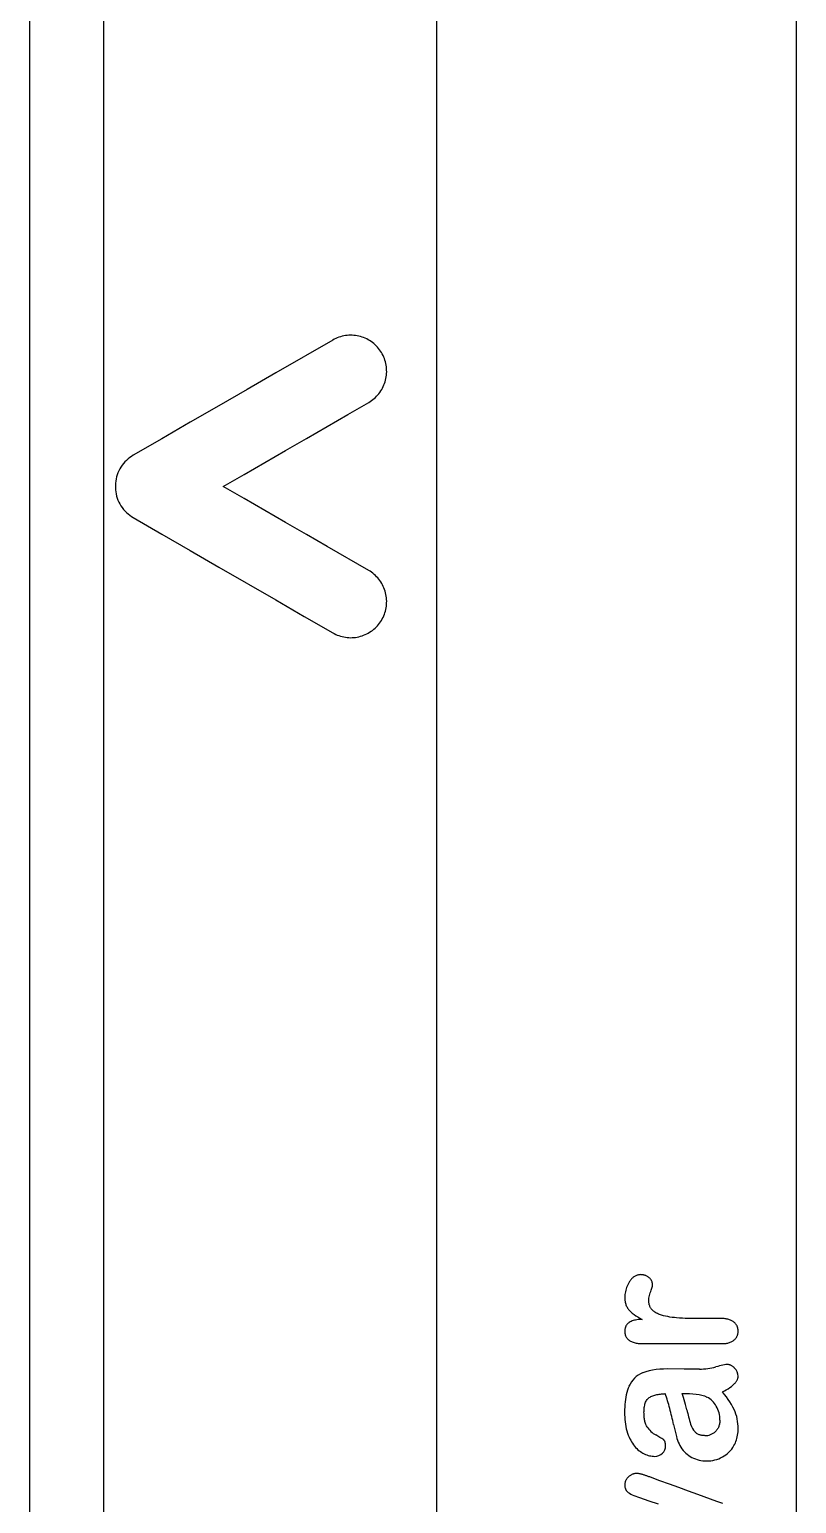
# Model space of a CAD drawing. Extents: x 0 to 290, y 0 to 931.
# Drawn here: x 249.8 to 277.5, y 776 to 829.2 of the extents above; entities that cross this region are included whole.
import ezdxf

# ---------------------------------------------------------------- set-up
doc = ezdxf.new("R2010")
doc.units = 0
doc.layers.add('-15N-THT. THIẾT BỊ ĐÓNG MỞ', color=40, linetype='CONTINUOUS')

# ---------------------------------------------------------------- blocks, each defined once
blk = doc.blocks.new('06 - N - SC VSD ATV630D55~D90N4')
at = {"layer": '-15N-THT. THIẾT BỊ ĐÓNG MỞ'}
for p, q in [((132.5, -272.3), (132.5, 429.985)), ((119.51, 303.694), (119.51, 423.676)), ((104.8, 419.82), (104.8, 307.42)), ((107.468, 419.837), (107.468, 307.437)), ((115.75, 352.303), (113.693, 351.115)), ((115.803, 352.332), (115.75, 352.303)), ((115.75, 352.303), (115.75, 352.303)), ((115.858, 352.359), (115.803, 352.332)), ((115.914, 352.383), (115.858, 352.359)), ((115.971, 352.404), (115.914, 352.383)), ((116.029, 352.423), (115.971, 352.404)), ((116.088, 352.439), (116.029, 352.423)), ((116.148, 352.452), (116.088, 352.439)), ((116.208, 352.462), (116.148, 352.452)), ((116.268, 352.47), (116.208, 352.462)), ((116.329, 352.475), (116.268, 352.47)), ((116.39, 352.477), (116.329, 352.475)), ((116.451, 352.476), (116.39, 352.477)), ((116.512, 352.472), (116.451, 352.476)), ((116.572, 352.465), (116.512, 352.472)), ((116.632, 352.456), (116.572, 352.465)), ((116.692, 352.443), (116.632, 352.456)), ((116.751, 352.428), (116.692, 352.443)), ((116.809, 352.41), (116.751, 352.428)), ((116.867, 352.39), (116.809, 352.41)), ((116.923, 352.367), (116.867, 352.39)), ((116.978, 352.341), (116.923, 352.367)), ((117.032, 352.312), (116.978, 352.341)), ((117.085, 352.282), (117.032, 352.312)), ((117.136, 352.248), (117.085, 352.282)), ((117.185, 352.213), (117.136, 352.248)), ((117.233, 352.175), (117.185, 352.213)), ((117.279, 352.135), (117.233, 352.175)), ((117.323, 352.093), (117.279, 352.135)), ((117.365, 352.048), (117.323, 352.093)), ((117.405, 352.002), (117.365, 352.048)), ((117.442, 351.954), (117.405, 352.002)), ((117.477, 351.904), (117.442, 351.954)), ((117.51, 351.853), (117.477, 351.904)), ((117.541, 351.8), (117.51, 351.853)), ((117.569, 351.746), (117.541, 351.8)), ((117.594, 351.691), (117.569, 351.746)), ((117.617, 351.634), (117.594, 351.691)), ((117.637, 351.577), (117.617, 351.634)), ((113.693, 351.115), (112.664, 350.521)), ((117.654, 351.518), (117.637, 351.577)), ((117.669, 351.459), (117.654, 351.518)), ((117.681, 351.399), (117.669, 351.459)), ((117.69, 351.339), (117.681, 351.399)), ((117.696, 351.278), (117.69, 351.339)), ((117.692, 351.035), (117.697, 351.096)), ((117.699, 351.218), (117.696, 351.278)), ((117.697, 351.096), (117.7, 351.157)), ((117.7, 351.157), (117.699, 351.218)), ((117.52, 350.518), (117.55, 350.572)), ((117.55, 350.572), (117.577, 350.626)), ((117.577, 350.626), (117.602, 350.682)), ((117.602, 350.682), (117.624, 350.739)), ((117.624, 350.739), (117.643, 350.797)), ((117.643, 350.797), (117.659, 350.855)), ((117.659, 350.855), (117.673, 350.915)), ((117.673, 350.915), (117.684, 350.975)), ((117.684, 350.975), (117.692, 351.035)), ((112.664, 350.521), (111.636, 349.927)), ((116.3, 349.618), (117.05, 350.051)), ((117.05, 350.051), (117.102, 350.083)), ((117.05, 350.051), (117.05, 350.051)), ((117.102, 350.083), (117.153, 350.117)), ((117.153, 350.117), (117.201, 350.153)), ((117.201, 350.153), (117.248, 350.192)), ((117.248, 350.192), (117.294, 350.233)), ((117.294, 350.233), (117.337, 350.276)), ((117.337, 350.276), (117.378, 350.321)), ((117.378, 350.321), (117.417, 350.368)), ((117.417, 350.368), (117.454, 350.416)), ((117.454, 350.416), (117.488, 350.466)), ((117.488, 350.466), (117.52, 350.518)), ((111.636, 349.927), (110.607, 349.334)), ((115.55, 349.185), (116.3, 349.618)), ((110.607, 349.334), (109.579, 348.74)), ((114.8, 348.752), (115.55, 349.185)), ((109.579, 348.74), (108.55, 348.146)), ((114.05, 348.319), (114.8, 348.752)), ((108.247, 347.904), (108.196, 347.846)), ((108.301, 347.96), (108.247, 347.904)), ((108.359, 348.012), (108.301, 347.96)), ((108.42, 348.06), (108.359, 348.012)), ((108.484, 348.105), (108.42, 348.06)), ((108.55, 348.146), (108.484, 348.105)), ((108.55, 348.146), (108.55, 348.146)), ((112.55, 347.453), (113.3, 347.886)), ((113.3, 347.886), (114.05, 348.319)), ((107.947, 347.366), (107.929, 347.29)), ((107.97, 347.44), (107.947, 347.366)), ((107.997, 347.513), (107.97, 347.44)), ((108.029, 347.584), (107.997, 347.513)), ((108.064, 347.653), (108.029, 347.584)), ((108.104, 347.72), (108.064, 347.653)), ((108.148, 347.784), (108.104, 347.72)), ((108.196, 347.846), (108.148, 347.784)), ((111.8, 347.02), (112.55, 347.453)), ((107.905, 347.137), (107.901, 347.059)), ((107.901, 347.059), (107.901, 346.981)), ((107.901, 346.981), (107.905, 346.903)), ((107.915, 347.214), (107.905, 347.137)), ((107.905, 346.903), (107.915, 346.826)), ((107.929, 347.29), (107.915, 347.214)), ((107.915, 346.826), (107.929, 346.75)), ((112.55, 346.587), (111.8, 347.02)), ((111.8, 347.02), (111.8, 347.02)), ((107.929, 346.75), (107.947, 346.674)), ((107.947, 346.674), (107.97, 346.6)), ((107.97, 346.6), (107.997, 346.527)), ((107.997, 346.527), (108.029, 346.456)), ((108.029, 346.456), (108.064, 346.387)), ((108.064, 346.387), (108.104, 346.32)), ((108.104, 346.32), (108.148, 346.256)), ((113.3, 346.154), (112.55, 346.587)), ((108.148, 346.256), (108.196, 346.194)), ((108.196, 346.194), (108.247, 346.136)), ((108.247, 346.136), (108.301, 346.08)), ((108.301, 346.08), (108.359, 346.028)), ((108.359, 346.028), (108.42, 345.98)), ((108.42, 345.98), (108.484, 345.935)), ((108.484, 345.935), (108.55, 345.894)), ((108.55, 345.894), (109.579, 345.3)), ((108.55, 345.894), (108.55, 345.894)), ((114.05, 345.721), (113.3, 346.154)), ((109.579, 345.3), (110.607, 344.706)), ((114.8, 345.288), (114.05, 345.721)), ((115.55, 344.855), (114.8, 345.288)), ((110.607, 344.706), (111.636, 344.113)), ((117.05, 343.989), (115.55, 344.855)), ((111.636, 344.113), (113.693, 342.925)), ((117.102, 343.957), (117.05, 343.989)), ((117.05, 343.989), (117.05, 343.989)), ((117.153, 343.923), (117.102, 343.957)), ((117.201, 343.887), (117.153, 343.923)), ((117.248, 343.848), (117.201, 343.887)), ((117.294, 343.807), (117.248, 343.848)), ((117.337, 343.764), (117.294, 343.807)), ((117.378, 343.719), (117.337, 343.764)), ((117.417, 343.672), (117.378, 343.719)), ((117.454, 343.624), (117.417, 343.672)), ((117.488, 343.574), (117.454, 343.624)), ((117.52, 343.522), (117.488, 343.574)), ((117.55, 343.468), (117.52, 343.522)), ((117.577, 343.414), (117.55, 343.468)), ((117.602, 343.358), (117.577, 343.414)), ((117.624, 343.301), (117.602, 343.358)), ((117.643, 343.243), (117.624, 343.301)), ((117.659, 343.185), (117.643, 343.243)), ((117.673, 343.125), (117.659, 343.185)), ((117.684, 343.065), (117.673, 343.125)), ((113.693, 342.925), (114.721, 342.331)), ((117.654, 342.522), (117.669, 342.581)), ((117.669, 342.581), (117.681, 342.641)), ((117.681, 342.641), (117.69, 342.701)), ((117.692, 343.005), (117.684, 343.065)), ((117.69, 342.701), (117.696, 342.762)), ((117.697, 342.944), (117.692, 343.005)), ((117.696, 342.762), (117.699, 342.822)), ((117.7, 342.883), (117.697, 342.944)), ((117.699, 342.822), (117.7, 342.883)), ((114.721, 342.331), (115.75, 341.737)), ((117.365, 341.992), (117.405, 342.038)), ((117.405, 342.038), (117.442, 342.086)), ((117.442, 342.086), (117.477, 342.136)), ((117.477, 342.136), (117.51, 342.187)), ((117.51, 342.187), (117.541, 342.24)), ((117.541, 342.24), (117.569, 342.294)), ((117.569, 342.294), (117.594, 342.349)), ((117.594, 342.349), (117.617, 342.406)), ((117.617, 342.406), (117.637, 342.463)), ((117.637, 342.463), (117.654, 342.522)), ((115.75, 341.737), (115.803, 341.708)), ((115.75, 341.737), (115.75, 341.737)), ((115.803, 341.708), (115.858, 341.681)), ((115.858, 341.681), (115.914, 341.657)), ((115.914, 341.657), (115.971, 341.636)), ((115.971, 341.636), (116.029, 341.617)), ((116.029, 341.617), (116.088, 341.601)), ((116.088, 341.601), (116.148, 341.588)), ((116.148, 341.588), (116.208, 341.578)), ((116.208, 341.578), (116.268, 341.57)), ((116.268, 341.57), (116.329, 341.565)), ((116.329, 341.565), (116.39, 341.563)), ((116.39, 341.563), (116.451, 341.564)), ((116.451, 341.564), (116.512, 341.568)), ((116.512, 341.568), (116.572, 341.575)), ((116.572, 341.575), (116.632, 341.584)), ((116.632, 341.584), (116.692, 341.597)), ((116.692, 341.597), (116.751, 341.612)), ((116.751, 341.612), (116.809, 341.63)), ((116.809, 341.63), (116.867, 341.65)), ((116.867, 341.65), (116.923, 341.673)), ((116.923, 341.673), (116.978, 341.699)), ((116.978, 341.699), (117.032, 341.728)), ((117.032, 341.728), (117.085, 341.758)), ((117.085, 341.758), (117.136, 341.792)), ((117.136, 341.792), (117.185, 341.827)), ((117.185, 341.827), (117.233, 341.865)), ((117.233, 341.865), (117.279, 341.905)), ((117.279, 341.905), (117.323, 341.947)), ((117.323, 341.947), (117.365, 341.992)), ((126.365, 318.113), (126.347, 318.063)), ((126.384, 318.162), (126.365, 318.113)), ((126.407, 318.211), (126.384, 318.162)), ((126.431, 318.259), (126.407, 318.211)), ((126.458, 318.307), (126.431, 318.259)), ((126.473, 318.332), (126.458, 318.307)), ((126.458, 318.307), (126.458, 318.307)), ((126.49, 318.357), (126.473, 318.332)), ((126.507, 318.381), (126.49, 318.357)), ((126.525, 318.403), (126.507, 318.381)), ((126.543, 318.425), (126.525, 318.403)), ((126.563, 318.445), (126.543, 318.425)), ((126.583, 318.464), (126.563, 318.445)), ((126.604, 318.482), (126.583, 318.464)), ((126.626, 318.498), (126.604, 318.482)), ((126.648, 318.513), (126.626, 318.498)), ((126.671, 318.526), (126.648, 318.513)), ((126.695, 318.538), (126.671, 318.526)), ((126.719, 318.549), (126.695, 318.538)), ((126.744, 318.557), (126.719, 318.549)), ((126.77, 318.564), (126.744, 318.557)), ((126.796, 318.57), (126.77, 318.564)), ((126.823, 318.574), (126.796, 318.57)), ((126.849, 318.576), (126.823, 318.574)), ((126.877, 318.577), (126.849, 318.576)), ((126.9, 318.576), (126.877, 318.577)), ((126.877, 318.577), (126.877, 318.577)), ((126.924, 318.575), (126.9, 318.576)), ((126.946, 318.572), (126.924, 318.575)), ((126.969, 318.569), (126.946, 318.572)), ((126.991, 318.564), (126.969, 318.569)), ((127.013, 318.558), (126.991, 318.564)), ((127.034, 318.552), (127.013, 318.558)), ((127.055, 318.544), (127.034, 318.552)), ((127.075, 318.535), (127.055, 318.544)), ((127.094, 318.525), (127.075, 318.535)), ((127.113, 318.514), (127.094, 318.525)), ((127.131, 318.502), (127.113, 318.514)), ((127.149, 318.489), (127.131, 318.502)), ((127.166, 318.475), (127.149, 318.489)), ((127.183, 318.46), (127.166, 318.475)), ((127.197, 318.446), (127.183, 318.46)), ((127.183, 318.46), (127.183, 318.46)), ((127.211, 318.432), (127.197, 318.446)), ((127.224, 318.417), (127.211, 318.432)), ((127.236, 318.402), (127.224, 318.417)), ((127.247, 318.386), (127.236, 318.402)), ((127.257, 318.37), (127.247, 318.386)), ((127.266, 318.354), (127.257, 318.37)), ((127.262, 318.053), (127.274, 318.092)), ((127.274, 318.337), (127.266, 318.354)), ((127.281, 318.32), (127.274, 318.337)), ((127.274, 318.092), (127.284, 318.128)), ((127.287, 318.303), (127.281, 318.32)), ((127.284, 318.128), (127.293, 318.162)), ((127.292, 318.286), (127.287, 318.303)), ((127.296, 318.268), (127.292, 318.286)), ((127.293, 318.162), (127.299, 318.192)), ((127.299, 318.25), (127.296, 318.268)), ((127.3, 318.233), (127.299, 318.25)), ((127.299, 318.192), (127.301, 318.215)), ((127.301, 318.215), (127.3, 318.233)), ((127.301, 318.215), (127.301, 318.215)), ((126.299, 317.805), (126.298, 317.753)), ((126.298, 317.753), (126.298, 317.718)), ((126.298, 317.753), (126.298, 317.753)), ((126.298, 317.718), (126.3, 317.683)), ((126.303, 317.858), (126.299, 317.805)), ((126.3, 317.683), (126.304, 317.648)), ((126.31, 317.909), (126.303, 317.858)), ((126.304, 317.648), (126.308, 317.615)), ((126.308, 317.615), (126.314, 317.581)), ((126.32, 317.961), (126.31, 317.909)), ((126.314, 317.581), (126.322, 317.549)), ((126.332, 318.012), (126.32, 317.961)), ((126.347, 318.063), (126.332, 318.012)), ((127.165, 317.637), (127.166, 317.682)), ((127.165, 317.612), (127.165, 317.637)), ((127.165, 317.637), (127.165, 317.637)), ((127.166, 317.588), (127.165, 317.612)), ((127.166, 317.682), (127.171, 317.729)), ((127.169, 317.563), (127.166, 317.588)), ((127.173, 317.539), (127.169, 317.563)), ((127.171, 317.729), (127.179, 317.776)), ((127.179, 317.776), (127.19, 317.825)), ((127.19, 317.825), (127.203, 317.873)), ((127.203, 317.873), (127.218, 317.923)), ((127.218, 317.923), (127.235, 317.972)), ((127.235, 317.972), (127.249, 318.013)), ((127.235, 317.972), (127.235, 317.972)), ((127.249, 318.013), (127.262, 318.053)), ((126.322, 317.549), (126.331, 317.517)), ((126.331, 317.517), (126.341, 317.486)), ((126.341, 317.486), (126.353, 317.456)), ((126.353, 317.456), (126.367, 317.427)), ((126.367, 317.427), (126.382, 317.398)), ((126.382, 317.398), (126.399, 317.371)), ((126.399, 317.371), (126.417, 317.345)), ((126.417, 317.345), (126.436, 317.32)), ((126.436, 317.32), (126.457, 317.296)), ((126.457, 317.296), (126.51, 317.243)), ((126.457, 317.296), (126.457, 317.296)), ((126.51, 317.243), (126.568, 317.192)), ((126.568, 317.192), (126.632, 317.142)), ((126.632, 317.142), (126.699, 317.095)), ((126.699, 317.095), (126.771, 317.049)), ((126.771, 317.049), (126.846, 317.005)), ((127.177, 317.516), (127.173, 317.539)), ((127.183, 317.493), (127.177, 317.516)), ((127.189, 317.47), (127.183, 317.493)), ((127.197, 317.448), (127.189, 317.47)), ((127.206, 317.426), (127.197, 317.448)), ((127.216, 317.405), (127.206, 317.426)), ((127.227, 317.385), (127.216, 317.405)), ((127.239, 317.366), (127.227, 317.385)), ((127.252, 317.347), (127.239, 317.366)), ((127.267, 317.328), (127.252, 317.347)), ((127.282, 317.311), (127.267, 317.328)), ((127.305, 317.287), (127.282, 317.311)), ((127.282, 317.311), (127.282, 317.311)), ((127.331, 317.264), (127.305, 317.287)), ((127.358, 317.243), (127.331, 317.264)), ((127.387, 317.223), (127.358, 317.243)), ((127.418, 317.204), (127.387, 317.223)), ((127.449, 317.186), (127.418, 317.204)), ((127.482, 317.17), (127.449, 317.186)), ((127.517, 317.155), (127.482, 317.17)), ((127.552, 317.141), (127.517, 317.155)), ((127.589, 317.128), (127.552, 317.141)), ((127.626, 317.116), (127.589, 317.128)), ((127.698, 317.096), (127.626, 317.116)), ((127.626, 317.116), (127.626, 317.116)), ((127.772, 317.078), (127.698, 317.096)), ((127.848, 317.062), (127.772, 317.078)), ((127.926, 317.048), (127.848, 317.062)), ((128.006, 317.036), (127.926, 317.048)), ((128.088, 317.026), (128.006, 317.036)), ((126.299, 316.571), (126.298, 316.55)), ((126.298, 316.55), (126.298, 316.528)), ((126.298, 316.528), (126.299, 316.495)), ((126.298, 316.528), (126.298, 316.528)), ((126.301, 316.592), (126.299, 316.571)), ((126.299, 316.495), (126.302, 316.463)), ((126.304, 316.612), (126.301, 316.592)), ((126.308, 316.632), (126.304, 316.612)), ((126.312, 316.652), (126.308, 316.632)), ((126.318, 316.671), (126.312, 316.652)), ((126.325, 316.69), (126.318, 316.671)), ((126.332, 316.708), (126.325, 316.69)), ((126.34, 316.726), (126.332, 316.708)), ((126.35, 316.743), (126.34, 316.726)), ((126.36, 316.759), (126.35, 316.743)), ((126.371, 316.775), (126.36, 316.759)), ((126.383, 316.79), (126.371, 316.775)), ((126.396, 316.804), (126.383, 316.79)), ((126.41, 316.817), (126.396, 316.804)), ((126.425, 316.83), (126.41, 316.817)), ((126.441, 316.842), (126.425, 316.83)), ((126.457, 316.853), (126.441, 316.842)), ((126.491, 316.872), (126.457, 316.853)), ((126.457, 316.853), (126.457, 316.853)), ((126.527, 316.889), (126.491, 316.872)), ((126.565, 316.905), (126.527, 316.889)), ((126.605, 316.918), (126.565, 316.905)), ((126.647, 316.929), (126.605, 316.918)), ((126.69, 316.939), (126.647, 316.929)), ((126.735, 316.946), (126.69, 316.939)), ((126.781, 316.953), (126.735, 316.946)), ((126.828, 316.957), (126.781, 316.953)), ((126.876, 316.961), (126.828, 316.957)), ((126.846, 317.005), (126.925, 316.963)), ((126.925, 316.963), (126.876, 316.961)), ((126.925, 316.963), (126.925, 316.963)), ((128.171, 317.018), (128.088, 317.026)), ((128.272, 317.01), (128.171, 317.018)), ((128.171, 317.018), (128.171, 317.018)), ((128.376, 317.004), (128.272, 317.01)), ((128.483, 317), (128.376, 317.004)), ((128.593, 316.997), (128.483, 317)), ((128.706, 316.994), (128.593, 316.997)), ((128.821, 316.993), (128.706, 316.994)), ((128.939, 316.993), (128.821, 316.993)), ((129.78, 316.993), (128.939, 316.993)), ((128.939, 316.993), (128.939, 316.993)), ((129.816, 316.992), (129.78, 316.993)), ((129.78, 316.993), (129.78, 316.993)), ((129.852, 316.991), (129.816, 316.992)), ((129.887, 316.989), (129.852, 316.991)), ((129.921, 316.985), (129.887, 316.989)), ((129.955, 316.981), (129.921, 316.985)), ((129.988, 316.975), (129.955, 316.981)), ((130.02, 316.968), (129.988, 316.975)), ((130.052, 316.96), (130.02, 316.968)), ((130.082, 316.95), (130.052, 316.96)), ((130.111, 316.939), (130.082, 316.95)), ((130.14, 316.927), (130.111, 316.939)), ((130.167, 316.913), (130.14, 316.927)), ((130.193, 316.898), (130.167, 316.913)), ((130.217, 316.881), (130.193, 316.898)), ((130.24, 316.863), (130.217, 316.881)), ((130.255, 316.849), (130.24, 316.863)), ((130.24, 316.863), (130.24, 316.863)), ((130.27, 316.835), (130.255, 316.849)), ((130.283, 316.821), (130.27, 316.835)), ((130.296, 316.806), (130.283, 316.821)), ((130.309, 316.791), (130.296, 316.806)), ((130.32, 316.775), (130.309, 316.791)), ((130.331, 316.759), (130.32, 316.775)), ((130.341, 316.742), (130.331, 316.759)), ((130.35, 316.725), (130.341, 316.742)), ((130.358, 316.707), (130.35, 316.725)), ((130.365, 316.689), (130.358, 316.707)), ((130.372, 316.671), (130.365, 316.689)), ((130.377, 316.653), (130.372, 316.671)), ((130.382, 316.634), (130.377, 316.653)), ((130.386, 316.614), (130.382, 316.634)), ((130.389, 316.595), (130.386, 316.614)), ((130.391, 316.575), (130.389, 316.595)), ((130.389, 316.475), (130.391, 316.495)), ((130.392, 316.555), (130.391, 316.575)), ((130.391, 316.495), (130.392, 316.515)), ((130.392, 316.535), (130.392, 316.555)), ((130.392, 316.515), (130.392, 316.535)), ((130.392, 316.535), (130.392, 316.535)), ((126.302, 316.463), (126.307, 316.432)), ((126.307, 316.432), (126.314, 316.401)), ((126.314, 316.401), (126.324, 316.372)), ((126.324, 316.372), (126.336, 316.344)), ((126.336, 316.344), (126.35, 316.318)), ((126.35, 316.318), (126.366, 316.293)), ((126.366, 316.293), (126.385, 316.269)), ((126.385, 316.269), (126.405, 316.247)), ((126.405, 316.247), (126.428, 316.226)), ((126.428, 316.226), (126.453, 316.207)), ((126.453, 316.207), (126.479, 316.19)), ((126.479, 316.19), (126.507, 316.174)), ((126.507, 316.174), (126.537, 316.16)), ((126.537, 316.16), (126.568, 316.147)), ((126.568, 316.147), (126.601, 316.135)), ((126.601, 316.135), (126.634, 316.125)), ((126.634, 316.125), (126.669, 316.117)), ((126.669, 316.117), (126.705, 316.109)), ((126.705, 316.109), (126.742, 316.103)), ((126.742, 316.103), (126.779, 316.098)), ((126.779, 316.098), (126.817, 316.094)), ((126.817, 316.094), (126.856, 316.09)), ((126.856, 316.09), (126.896, 316.088)), ((126.896, 316.088), (126.936, 316.087)), ((126.936, 316.087), (126.976, 316.087)), ((126.976, 316.087), (129.78, 316.087)), ((126.976, 316.087), (126.976, 316.087)), ((129.78, 316.087), (129.816, 316.087)), ((129.78, 316.087), (129.78, 316.087)), ((129.816, 316.087), (129.851, 316.088)), ((129.851, 316.088), (129.885, 316.091)), ((129.885, 316.091), (129.919, 316.094)), ((129.919, 316.094), (129.953, 316.098)), ((129.953, 316.098), (129.986, 316.104)), ((129.986, 316.104), (130.018, 316.11)), ((130.018, 316.11), (130.049, 316.118)), ((130.049, 316.118), (130.079, 316.127)), ((130.079, 316.127), (130.109, 316.138)), ((130.109, 316.138), (130.137, 316.15)), ((130.137, 316.15), (130.164, 316.163)), ((130.164, 316.163), (130.19, 316.178)), ((130.19, 316.178), (130.215, 316.194)), ((130.215, 316.194), (130.238, 316.212)), ((130.238, 316.212), (130.253, 316.225)), ((130.238, 316.212), (130.238, 316.212)), ((130.253, 316.225), (130.268, 316.238)), ((130.268, 316.238), (130.282, 316.252)), ((130.282, 316.252), (130.295, 316.267)), ((130.295, 316.267), (130.308, 316.282)), ((130.308, 316.282), (130.319, 316.297)), ((130.319, 316.297), (130.33, 316.313)), ((130.33, 316.313), (130.34, 316.329)), ((130.34, 316.329), (130.349, 316.346)), ((130.349, 316.346), (130.358, 316.364)), ((130.358, 316.364), (130.365, 316.381)), ((130.365, 316.381), (130.371, 316.399)), ((130.371, 316.399), (130.377, 316.418)), ((130.377, 316.418), (130.382, 316.436)), ((130.382, 316.436), (130.386, 316.456)), ((130.386, 316.456), (130.389, 316.475)), ((127.055, 315.071), (126.944, 315.03)), ((126.944, 315.03), (126.944, 315.03)), ((127.174, 315.104), (127.055, 315.071)), ((127.298, 315.13), (127.174, 315.104)), ((127.428, 315.15), (127.298, 315.13)), ((127.563, 315.163), (127.428, 315.15)), ((127.701, 315.171), (127.563, 315.163)), ((127.843, 315.174), (127.701, 315.171)), ((128.445, 315.17), (127.843, 315.174)), ((127.843, 315.174), (127.843, 315.174)), ((128.994, 315.167), (128.445, 315.17)), ((128.445, 315.17), (128.445, 315.17)), ((128.994, 315.167), (128.994, 315.167)), ((129.655, 315.268), (129.588, 315.25)), ((129.588, 315.25), (129.588, 315.25)), ((129.72, 315.285), (129.655, 315.268)), ((129.782, 315.301), (129.72, 315.285)), ((129.841, 315.314), (129.782, 315.301)), ((129.896, 315.326), (129.841, 315.314)), ((129.944, 315.333), (129.896, 315.326)), ((129.983, 315.336), (129.944, 315.333)), ((130.004, 315.336), (129.983, 315.336)), ((129.983, 315.336), (129.983, 315.336)), ((130.025, 315.334), (130.004, 315.336)), ((130.045, 315.33), (130.025, 315.334)), ((130.066, 315.326), (130.045, 315.33)), ((130.086, 315.32), (130.066, 315.326)), ((130.106, 315.313), (130.086, 315.32)), ((130.125, 315.305), (130.106, 315.313)), ((130.144, 315.296), (130.125, 315.305)), ((130.163, 315.286), (130.144, 315.296)), ((130.181, 315.274), (130.163, 315.286)), ((130.199, 315.262), (130.181, 315.274)), ((130.216, 315.248), (130.199, 315.262)), ((130.233, 315.234), (130.216, 315.248)), ((130.25, 315.219), (130.233, 315.234)), ((130.266, 315.203), (130.25, 315.219)), ((130.266, 315.203), (130.266, 315.203)), ((130.391, 314.888), (130.392, 314.908)), ((130.392, 314.908), (130.392, 314.908)), ((126.393, 314.403), (126.37, 314.325)), ((126.42, 314.478), (126.393, 314.403)), ((126.45, 314.549), (126.42, 314.478)), ((126.45, 314.549), (126.45, 314.549)), ((129.824, 314.344), (129.894, 314.382)), ((129.894, 314.382), (129.962, 314.422)), ((129.962, 314.422), (130.026, 314.462)), ((130.026, 314.462), (130.088, 314.503)), ((130.088, 314.503), (130.146, 314.545)), ((130.146, 314.545), (130.2, 314.588)), ((130.2, 314.588), (130.248, 314.633)), ((130.248, 314.633), (130.265, 314.649)), ((130.248, 314.633), (130.248, 314.633)), ((130.265, 314.649), (130.28, 314.666)), ((130.28, 314.666), (130.295, 314.683)), ((130.295, 314.683), (130.309, 314.7)), ((130.309, 314.7), (130.323, 314.718)), ((130.323, 314.718), (130.335, 314.736)), ((130.335, 314.736), (130.346, 314.754)), ((130.346, 314.754), (130.357, 314.772)), ((130.357, 314.772), (130.366, 314.791)), ((130.366, 314.791), (130.374, 314.81)), ((130.374, 314.81), (130.38, 314.829)), ((130.38, 314.829), (130.385, 314.849)), ((130.385, 314.849), (130.389, 314.869)), ((130.389, 314.869), (130.391, 314.888)), ((126.301, 313.893), (126.295, 313.8)), ((126.309, 313.984), (126.301, 313.893)), ((126.32, 314.072), (126.309, 313.984)), ((126.334, 314.159), (126.32, 314.072)), ((126.35, 314.243), (126.334, 314.159)), ((126.37, 314.325), (126.35, 314.243)), ((127.008, 313.824), (127.016, 313.864)), ((127.016, 313.864), (127.026, 313.902)), ((127.026, 313.902), (127.038, 313.939)), ((127.038, 313.939), (127.051, 313.974)), ((127.051, 313.974), (127.067, 314.008)), ((127.067, 314.008), (127.085, 314.039)), ((127.085, 314.039), (127.105, 314.067)), ((127.105, 314.067), (127.128, 314.094)), ((127.128, 314.094), (127.152, 314.117)), ((127.152, 314.117), (127.179, 314.138)), ((127.179, 314.138), (127.209, 314.157)), ((127.179, 314.138), (127.179, 314.138)), ((127.209, 314.157), (127.24, 314.174)), ((127.24, 314.174), (127.273, 314.19)), ((127.273, 314.19), (127.307, 314.204)), ((127.307, 314.204), (127.343, 314.217)), ((127.343, 314.217), (127.381, 314.228)), ((127.381, 314.228), (127.419, 314.239)), ((127.419, 314.239), (127.459, 314.248)), ((127.459, 314.248), (127.5, 314.256)), ((127.5, 314.256), (127.542, 314.263)), ((127.542, 314.263), (127.584, 314.269)), ((127.584, 314.269), (127.628, 314.274)), ((127.628, 314.274), (127.672, 314.278)), ((127.672, 314.278), (127.717, 314.281)), ((127.717, 314.281), (127.762, 314.284)), ((127.762, 314.284), (127.762, 314.284)), ((128.367, 314.284), (128.367, 314.284)), ((128.394, 314.215), (128.367, 314.284)), ((128.367, 314.284), (128.511, 314.284)), ((128.42, 314.139), (128.394, 314.215)), ((128.446, 314.059), (128.42, 314.139)), ((128.471, 313.975), (128.446, 314.059)), ((128.495, 313.887), (128.471, 313.975)), ((128.518, 313.796), (128.495, 313.887)), ((128.511, 314.284), (128.511, 314.284)), ((128.511, 314.284), (128.635, 314.282)), ((128.635, 314.282), (128.756, 314.276)), ((128.756, 314.276), (128.873, 314.265)), ((128.873, 314.265), (128.983, 314.249)), ((128.983, 314.249), (129.086, 314.227)), ((129.086, 314.227), (129.181, 314.198)), ((129.181, 314.198), (129.264, 314.161)), ((129.264, 314.161), (129.264, 314.161)), ((129.899, 314.255), (129.824, 314.344)), ((129.824, 314.344), (129.824, 314.344)), ((129.97, 314.166), (129.899, 314.255)), ((130.036, 314.075), (129.97, 314.166)), ((130.097, 313.984), (130.036, 314.075)), ((130.154, 313.892), (130.097, 313.984)), ((130.205, 313.799), (130.154, 313.892)), ((126.291, 313.706), (126.29, 313.61)), ((126.29, 313.61), (126.291, 313.521)), ((126.29, 313.61), (126.29, 313.61)), ((126.295, 313.8), (126.291, 313.706)), ((126.291, 313.521), (126.295, 313.433)), ((126.295, 313.433), (126.301, 313.346)), ((126.301, 313.346), (126.31, 313.261)), ((126.991, 313.61), (126.992, 313.654)), ((126.992, 313.57), (126.991, 313.61)), ((126.991, 313.61), (126.991, 313.61)), ((126.992, 313.654), (126.994, 313.698)), ((126.993, 313.53), (126.992, 313.57)), ((126.995, 313.491), (126.993, 313.53)), ((126.994, 313.698), (126.997, 313.741)), ((126.998, 313.453), (126.995, 313.491)), ((126.997, 313.741), (127.002, 313.783)), ((127.001, 313.415), (126.998, 313.453)), ((127.006, 313.378), (127.001, 313.415)), ((127.002, 313.783), (127.008, 313.824)), ((127.012, 313.342), (127.006, 313.378)), ((127.018, 313.306), (127.012, 313.342)), ((127.026, 313.272), (127.018, 313.306)), ((127.921, 313.753), (127.921, 313.753)), ((128.54, 313.703), (128.518, 313.796)), ((128.54, 313.703), (128.54, 313.703)), ((129.603, 313.826), (129.603, 313.826)), ((129.732, 313.331), (129.731, 313.299)), ((129.732, 313.331), (129.732, 313.331)), ((130.25, 313.706), (130.205, 313.799)), ((130.25, 313.706), (130.25, 313.706)), ((126.31, 313.261), (126.321, 313.178)), ((126.321, 313.178), (126.336, 313.096)), ((126.336, 313.096), (126.353, 313.016)), ((126.353, 313.016), (126.374, 312.938)), ((126.374, 312.938), (126.397, 312.862)), ((126.397, 312.862), (126.424, 312.789)), ((126.424, 312.789), (126.454, 312.718)), ((127.035, 313.238), (127.026, 313.272)), ((127.046, 313.206), (127.035, 313.238)), ((127.057, 313.174), (127.046, 313.206)), ((127.07, 313.145), (127.057, 313.174)), ((127.084, 313.116), (127.07, 313.145)), ((127.1, 313.089), (127.084, 313.116)), ((127.1, 313.089), (127.1, 313.089)), ((127.42, 312.791), (127.42, 312.791)), ((128.061, 313.168), (128.16, 312.74)), ((128.061, 313.168), (128.061, 313.168)), ((128.673, 313.178), (128.673, 313.178)), ((128.838, 312.899), (128.838, 312.899)), ((128.856, 312.881), (128.838, 312.899)), ((128.874, 312.865), (128.856, 312.881)), ((128.893, 312.85), (128.874, 312.865)), ((128.913, 312.836), (128.893, 312.85)), ((128.934, 312.823), (128.913, 312.836)), ((128.956, 312.812), (128.934, 312.823)), ((128.979, 312.802), (128.956, 312.812)), ((129.002, 312.793), (128.979, 312.802)), ((129.027, 312.786), (129.002, 312.793)), ((129.051, 312.78), (129.027, 312.786)), ((129.077, 312.775), (129.051, 312.78)), ((129.102, 312.771), (129.077, 312.775)), ((129.129, 312.769), (129.102, 312.771)), ((129.595, 312.943), (129.574, 312.922)), ((129.574, 312.922), (129.574, 312.922)), ((129.614, 312.966), (129.595, 312.943)), ((129.632, 312.989), (129.614, 312.966)), ((129.649, 313.014), (129.632, 312.989)), ((129.664, 313.039), (129.649, 313.014)), ((129.677, 313.065), (129.664, 313.039)), ((129.689, 313.092), (129.677, 313.065)), ((129.699, 313.12), (129.689, 313.092)), ((129.708, 313.148), (129.699, 313.12)), ((129.716, 313.177), (129.708, 313.148)), ((129.722, 313.207), (129.716, 313.177)), ((129.726, 313.237), (129.722, 313.207)), ((129.729, 313.268), (129.726, 313.237)), ((129.731, 313.299), (129.729, 313.268)), ((130.362, 312.725), (130.373, 312.782)), ((130.373, 312.782), (130.381, 312.84)), ((130.381, 312.84), (130.387, 312.899)), ((130.387, 312.899), (130.391, 312.959)), ((130.391, 312.959), (130.392, 313.019)), ((130.392, 313.019), (130.392, 313.019)), ((126.454, 312.718), (126.482, 312.658)), ((126.454, 312.717), (126.454, 312.717)), ((126.482, 312.658), (126.512, 312.6)), ((126.512, 312.6), (126.544, 312.545)), ((126.544, 312.545), (126.578, 312.491)), ((126.578, 312.491), (126.613, 312.44)), ((126.613, 312.44), (126.65, 312.391)), ((126.65, 312.391), (126.69, 312.345)), ((126.69, 312.345), (126.731, 312.302)), ((126.731, 312.302), (126.774, 312.261)), ((126.774, 312.261), (126.819, 312.224)), ((127.711, 312.608), (127.703, 312.614)), ((127.703, 312.614), (127.703, 312.614)), ((127.718, 312.6), (127.711, 312.608)), ((127.725, 312.592), (127.718, 312.6)), ((127.731, 312.583), (127.725, 312.592)), ((127.737, 312.574), (127.731, 312.583)), ((127.742, 312.564), (127.737, 312.574)), ((127.746, 312.553), (127.742, 312.564)), ((127.751, 312.542), (127.746, 312.553)), ((127.754, 312.53), (127.751, 312.542)), ((127.757, 312.518), (127.754, 312.53)), ((127.76, 312.505), (127.757, 312.518)), ((127.762, 312.492), (127.76, 312.505)), ((127.764, 312.479), (127.762, 312.492)), ((127.766, 312.466), (127.764, 312.479)), ((127.767, 312.452), (127.766, 312.466)), ((127.768, 312.438), (127.767, 312.452)), ((127.769, 312.424), (127.768, 312.438)), ((127.769, 312.409), (127.769, 312.424)), ((127.769, 312.395), (127.769, 312.409)), ((127.769, 312.395), (127.769, 312.395)), ((128.16, 312.74), (128.179, 312.669)), ((128.16, 312.74), (128.16, 312.74)), ((128.179, 312.669), (128.201, 312.601)), ((128.201, 312.601), (128.227, 312.534)), ((128.227, 312.534), (128.256, 312.47)), ((128.256, 312.47), (128.288, 312.408)), ((128.288, 312.408), (128.324, 312.348)), ((128.324, 312.348), (128.363, 312.291)), ((128.363, 312.291), (128.405, 312.237)), ((129.155, 312.767), (129.129, 312.769)), ((129.182, 312.767), (129.155, 312.767)), ((129.182, 312.767), (129.182, 312.767)), ((130.24, 312.406), (130.266, 312.455)), ((130.24, 312.406), (130.24, 312.406)), ((130.266, 312.455), (130.291, 312.507)), ((130.291, 312.507), (130.313, 312.559)), ((130.313, 312.559), (130.332, 312.613)), ((130.332, 312.613), (130.348, 312.668)), ((130.348, 312.668), (130.362, 312.725)), ((126.819, 312.224), (126.866, 312.19)), ((126.866, 312.19), (126.91, 312.161)), ((126.866, 312.19), (126.866, 312.19)), ((126.91, 312.161), (126.955, 312.135)), ((126.955, 312.135), (127, 312.112)), ((127, 312.112), (127.046, 312.091)), ((127.046, 312.091), (127.093, 312.072)), ((127.093, 312.072), (127.14, 312.056)), ((127.14, 312.056), (127.188, 312.043)), ((127.188, 312.043), (127.236, 312.033)), ((127.236, 312.033), (127.284, 312.026)), ((127.284, 312.026), (127.333, 312.021)), ((127.333, 312.021), (127.382, 312.02)), ((127.382, 312.02), (127.382, 312.02)), ((127.663, 312.129), (127.663, 312.129)), ((128.405, 312.237), (128.451, 312.186)), ((128.451, 312.186), (128.5, 312.138)), ((128.5, 312.138), (128.551, 312.093)), ((128.551, 312.093), (128.606, 312.051)), ((128.551, 312.093), (128.551, 312.093)), ((128.606, 312.051), (128.663, 312.013)), ((128.663, 312.013), (128.722, 311.98)), ((128.722, 311.98), (128.783, 311.95)), ((128.783, 311.95), (128.846, 311.925)), ((128.846, 311.925), (128.911, 311.904)), ((128.911, 311.904), (128.978, 311.887)), ((128.978, 311.887), (129.045, 311.873)), ((129.045, 311.873), (129.115, 311.864)), ((129.115, 311.864), (129.185, 311.859)), ((129.185, 311.859), (129.256, 311.857)), ((129.256, 311.857), (129.256, 311.857)), ((129.825, 311.998), (129.825, 311.998)), ((126.351, 311.184), (126.342, 311.169)), ((126.36, 311.199), (126.351, 311.184)), ((126.369, 311.213), (126.36, 311.199)), ((126.38, 311.227), (126.369, 311.213)), ((126.391, 311.241), (126.38, 311.227)), ((126.403, 311.254), (126.391, 311.241)), ((126.415, 311.266), (126.403, 311.254)), ((126.428, 311.279), (126.415, 311.266)), ((126.445, 311.294), (126.428, 311.279)), ((126.428, 311.279), (126.428, 311.279)), ((126.462, 311.308), (126.445, 311.294)), ((126.48, 311.321), (126.462, 311.308)), ((126.499, 311.334), (126.48, 311.321)), ((126.518, 311.345), (126.499, 311.334)), ((126.537, 311.356), (126.518, 311.345)), ((126.557, 311.366), (126.537, 311.356)), ((126.577, 311.374), (126.557, 311.366)), ((126.597, 311.382), (126.577, 311.374)), ((126.618, 311.388), (126.597, 311.382)), ((126.639, 311.393), (126.618, 311.388)), ((126.66, 311.397), (126.639, 311.393)), ((126.682, 311.4), (126.66, 311.397)), ((126.704, 311.402), (126.682, 311.4)), ((126.726, 311.402), (126.704, 311.402)), ((126.746, 311.402), (126.726, 311.402)), ((126.726, 311.402), (126.726, 311.402)), ((126.768, 311.4), (126.746, 311.402)), ((126.789, 311.397), (126.768, 311.4)), ((126.812, 311.393), (126.789, 311.397)), ((126.834, 311.389), (126.812, 311.393)), ((126.857, 311.384), (126.834, 311.389)), ((126.88, 311.379), (126.857, 311.384)), ((126.905, 311.373), (126.88, 311.379)), ((126.88, 311.379), (126.88, 311.379)), ((126.929, 311.367), (126.905, 311.373)), ((126.953, 311.36), (126.929, 311.367)), ((126.977, 311.353), (126.953, 311.36)), ((127.001, 311.346), (126.977, 311.353)), ((127.024, 311.338), (127.001, 311.346)), ((127.046, 311.329), (127.024, 311.338)), ((127.07, 311.32), (127.046, 311.329)), ((127.046, 311.329), (127.046, 311.329)), ((127.095, 311.311), (127.07, 311.32)), ((127.119, 311.302), (127.095, 311.311)), ((127.145, 311.294), (127.119, 311.302)), ((127.171, 311.284), (127.145, 311.294)), ((127.197, 311.275), (127.171, 311.284)), ((127.224, 311.266), (127.197, 311.275)), ((127.566, 311.142), (127.224, 311.266)), ((127.224, 311.266), (127.224, 311.266)), ((126.299, 311.022), (126.298, 311.005)), ((126.298, 311.005), (126.298, 310.987)), ((126.298, 310.987), (126.298, 310.97)), ((126.298, 310.987), (126.298, 310.987)), ((126.298, 310.97), (126.299, 310.952)), ((126.301, 311.039), (126.299, 311.022)), ((126.299, 310.952), (126.3, 310.935)), ((126.3, 310.935), (126.302, 310.918)), ((126.303, 311.057), (126.301, 311.039)), ((126.302, 310.918), (126.305, 310.902)), ((126.307, 311.073), (126.303, 311.057)), ((126.305, 310.902), (126.309, 310.885)), ((126.311, 311.09), (126.307, 311.073)), ((126.309, 310.885), (126.313, 310.869)), ((126.316, 311.107), (126.311, 311.09)), ((126.313, 310.869), (126.318, 310.854)), ((126.321, 311.123), (126.316, 311.107)), ((126.318, 310.854), (126.323, 310.838)), ((126.327, 311.139), (126.321, 311.123)), ((126.323, 310.838), (126.33, 310.824)), ((126.334, 311.154), (126.327, 311.139)), ((126.33, 310.824), (126.337, 310.809)), ((126.342, 311.169), (126.334, 311.154)), ((126.337, 310.809), (126.345, 310.796)), ((126.345, 310.796), (126.353, 310.783)), ((126.353, 310.783), (126.363, 310.77)), ((126.363, 310.77), (126.373, 310.758)), ((126.373, 310.758), (126.383, 310.746)), ((126.383, 310.746), (126.395, 310.735)), ((126.395, 310.735), (126.407, 310.725)), ((126.407, 310.725), (126.419, 310.715)), ((126.419, 310.715), (126.464, 310.686)), ((126.419, 310.715), (126.419, 310.715)), ((126.464, 310.686), (126.514, 310.657)), ((126.514, 310.657), (126.569, 310.63)), ((127.909, 311.018), (127.566, 311.142)), ((128.251, 310.893), (127.909, 311.018)), ((128.594, 310.769), (128.251, 310.893)), ((128.936, 310.645), (128.594, 310.769)), ((129.621, 310.396), (128.936, 310.645)), ((126.569, 310.63), (126.629, 310.605)), ((126.629, 310.605), (126.691, 310.58)), ((126.691, 310.58), (126.757, 310.556)), ((126.757, 310.556), (126.825, 310.532)), ((126.825, 310.532), (127.166, 310.42)), ((126.825, 310.532), (126.825, 310.532)), ((127.166, 310.42), (127.507, 310.307)), ((129.655, 310.384), (129.621, 310.396)), ((129.621, 310.396), (129.621, 310.396)), ((129.691, 310.371), (129.655, 310.384)), ((129.728, 310.358), (129.691, 310.371)), ((129.765, 310.344), (129.728, 310.358)), ((129.804, 310.33), (129.765, 310.344)), ((129.843, 310.316), (129.804, 310.33))]:
    blk.add_line(p, q, dxfattribs=at)
for centre, radius, start, end in [((127.285, 314.185), 0.912, 112.0179, 156.4577), ((128.984, 317.408), 2.241, 270.2656, 285.6458), ((129.972, 314.902), 0.42, 0.8131, 45.6471), ((117.101, 310.811), 11.212, 15.2098, 18.043), ((128.867, 313.421), 0.84, 28.8029, 61.7984), ((113.435, 309.978), 14.97, 12.3052, 14.6052), ((138.745, 315.998), 10.459, 192.6737, 195.6382), ((128.768, 313.344), 0.964, 359.2495, 30.0062), ((128.755, 313.039), 1.637, 359.2997, 24.029), ((127.857, 313.58), 0.902, 212.9279, 241.0203), ((125.563, 309.496), 3.782, 55.5311, 60.5942), ((129.358, 313.396), 0.719, 197.5896, 223.7011), ((129.196, 313.305), 0.538, 268.5653, 314.6602), ((127.409, 312.386), 0.36, 314.6546, 1.4684), ((129.327, 312.918), 1.046, 298.4259, 330.6781), ((127.394, 312.402), 0.382, 268.1733, 314.5169), ((129.267, 313.034), 1.178, 269.4687, 298.3111)]:
    blk.add_arc(centre, radius, start, end, dxfattribs=at)

msp = doc.modelspace()

# ---------------------------------------------------------------- block references
msp.add_blockref('06 - N - SC VSD ATV630D55~D90N4', (145, 465.7))

doc.saveas('drawing.dxf')
